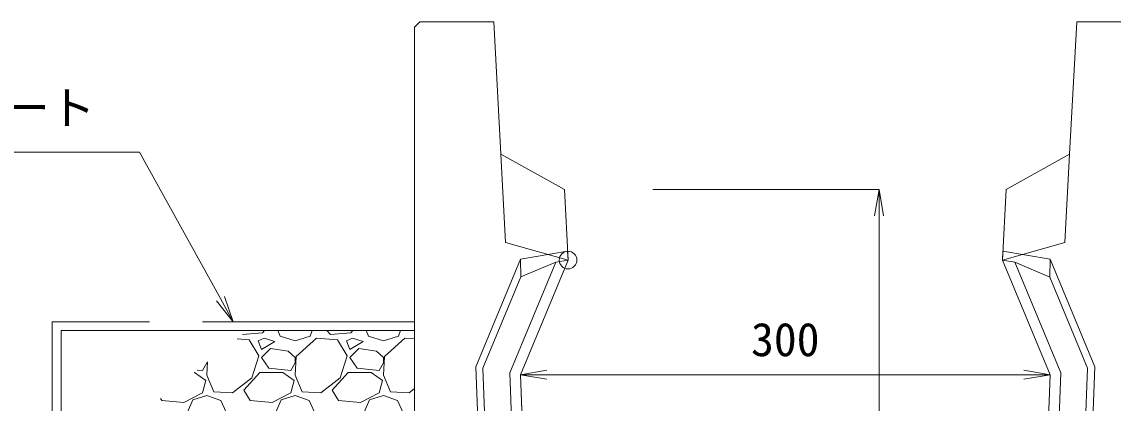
# Model space of a CAD drawing. Units: millimetres at full size, sheet at 1:20; details may follow other scales. Extents: x 0 to 23340, y -4498 to 8520.
# Drawn here: x 645 to 1263, y 7455 to 7671 of the extents above; entities that cross this region are included whole.
import ezdxf
from ezdxf.enums import TextEntityAlignment as Align

# ---------------------------------------------------------------- set-up
doc = ezdxf.new("R2010")
doc.units = ezdxf.units.MM
doc.header["$LTSCALE"] = 20
doc.header["$PDMODE"] = 32
doc.header["$PDSIZE"] = 10
doc.linetypes.add('DASHED', pattern=[7.5, 6, -1.5])
for name, color, linetype, lineweight in [('KIJUN', 5, 'Continuous', 5), ('SUNPO', 3, 'Continuous', 13), ('ﾊｯﾁﾝｸﾞ', 7, 'Continuous', 5)]:
    doc.layers.add(name, color=color, linetype=linetype, lineweight=lineweight)
doc.styles.add('ＭＳ ゴシック', font='')
doc.styles.get('ＭＳ ゴシック').set_extended_font_data('MS Gothic')

# ---------------------------------------------------------------- blocks, each defined once
blk = doc.blocks.new('open_arrow')
at = {"color": 0, "linetype": 'Continuous', "lineweight": -2}
blk.add_lwpolyline([(7.5, 1.25), (0, 0), (7.5, -1.25)], dxfattribs=at)

msp = doc.modelspace()

# ---------------------------------------------------------------- linework, layer by layer
at = {"layer": 'KIJUN'}
for p, q in [((927.61, 7536.66), (927.73, 7526.53)), ((947.49, 7535), (954.48, 7536.2)), ((1207.48, 7535), (1200.48, 7536.2)), ((1227.36, 7536.66), (1227.24, 7526.53)), ((921.44, 7472.28), (934.66, 7124.07)), ((940.66, 7124.3), (927.48, 7471.2))]:
    msp.add_line(p, q, dxfattribs=at)
at = {"layer": 'KIJUN', "color": 7, "lineweight": 13}
for points in [[(952.48, 7576.2), (916.48, 7596.2), (912.48, 7671.2), (870.48, 7671.2), (867.48, 7668.2), (867.48, 7016.2), (887.48, 6996.2), (1267.48, 6996.2), (1287.48, 7016.2), (1287.48, 7668.2), (1284.48, 7671.2), (1242.48, 7671.2), (1238.48, 7596.2), (1202.48, 7576.2), (1200.48, 7536.2), (1227.48, 7471.2), (1214.31, 7124.3)], [(940.66, 7124.3), (927.48, 7471.2), (954.48, 7536.2), (952.48, 7576.2)]]:
    msp.add_lwpolyline(points, dxfattribs=at)
at = {"layer": 'KIJUN', "color": 7, "linetype": 'DASHED', "lineweight": 13}
for points in [[(954.48, 7536.2), (919.15, 7546.2), (916.48, 7596.2)], [(1200.48, 7536.2), (1235.82, 7546.2), (1238.48, 7596.2)], [(867.48, 7501.2), (662.48, 7501.2), (662.48, 6791.2), (1492.48, 6791.2), (1492.48, 7501.2), (1287.48, 7501.2)]]:
    msp.add_lwpolyline(points, dxfattribs=at)
at = {"layer": 'KIJUN'}
for points in [[(927.48, 7471.2), (954.48, 7536.2), (954.23, 7541.23), (927.61, 7536.66), (902.29, 7475.72), (915.68, 7123.35)], [(1239.29, 7123.35), (1252.67, 7475.72), (1227.36, 7536.66), (1200.74, 7541.23), (1200.48, 7536.2), (1227.48, 7471.2), (1214.31, 7124.3)], [(919.67, 7123.5), (906.33, 7475), (927.79, 7526.66), (947.49, 7535), (921.44, 7472.28)], [(1220.31, 7124.07), (1233.53, 7472.28), (1207.48, 7535), (1227.24, 7526.53), (1248.64, 7475), (1235.3, 7123.5)]]:
    msp.add_lwpolyline(points, dxfattribs=at)
at = {"layer": 'KIJUN', "color": 7, "lineweight": 13}
msp.add_lwpolyline([(1287.48, 7496.2), (1287.48, 7016.2), (1267.48, 6996.2), (887.48, 6996.2), (867.48, 7016.2), (867.48, 7496.2), (667.48, 7496.2), (667.48, 6796.2), (1487.48, 6796.2), (1487.48, 7496.2)], close=True, dxfattribs=at)
at = {"layer": 'KIJUN'}
msp.add_point((954.48, 7536.2), dxfattribs=at)
msp.add_point((954.48, 7536.2), dxfattribs=at)
at = {"layer": 'SUNPO'}
for p, q in [((1002.48, 7576.2), (1130.57, 7576.2)), ((1130.57, 7076.2), (1130.57, 7576.2)), ((927.48, 7471.2), (1227.48, 7471.2))]:
    msp.add_line(p, q, dxfattribs=at)
msp.add_lwpolyline([(764.98, 7501.2), (757.73, 7514.32), (711.9, 7597.23), (561.82, 7597.23)], dxfattribs=at)
at = {"layer": 'ﾊｯﾁﾝｸﾞ'}
for p, q in [((781.5, 7495), (770.26, 7494.02)), ((782.58, 7496.2), (781.5, 7495)), ((790.13, 7496.2), (791.5, 7493)), ((808.5, 7493), (809.64, 7496.2)), ((820, 7494), (817.99, 7496.2)), ((831.5, 7495), (820, 7494)), ((832.58, 7496.2), (831.5, 7495)), ((840.13, 7496.2), (841.5, 7493)), ((858.5, 7493), (859.64, 7496.2)), ((774, 7491), (767.13, 7491.57)), ((779.5, 7482), (774, 7491)), ((782.5, 7492), (779, 7490.5)), ((779, 7490.5), (781, 7485.5)), ((781, 7485.5), (788.5, 7490)), ((788.5, 7490), (782.5, 7492)), ((791.5, 7493), (800, 7490.5)), ((800, 7490.5), (808.5, 7493)), ((812, 7492), (800.5, 7481.5)), ((824, 7491), (812, 7492)), ((829.5, 7482), (824, 7491)), ((832.5, 7492), (829, 7490.5)), ((829, 7490.5), (831, 7485.5)), ((831, 7485.5), (838.5, 7490)), ((838.5, 7490), (832.5, 7492)), ((841.5, 7493), (850, 7490.5)), ((850, 7490.5), (858.5, 7493)), ((862, 7492), (850.5, 7481.5)), ((867.48, 7491.54), (862, 7492)), ((786, 7486), (781, 7481)), ((796, 7484.5), (786, 7486)), ((800, 7481), (796, 7484.5)), ((836, 7486), (831, 7481)), ((846, 7484.5), (836, 7486)), ((850, 7481), (846, 7484.5)), ((747.5, 7473.5), (750, 7478)), ((750.35, 7478.45), (750, 7471)), ((750, 7478), (750, 7478.17)), ((775.5, 7469.5), (779.5, 7482)), ((781, 7481), (785, 7475)), ((797.5, 7473.5), (800, 7478)), ((800.5, 7481.5), (800, 7471)), ((800, 7478), (800, 7481)), ((825.5, 7469.5), (829.5, 7482)), ((831, 7481), (835, 7475)), ((847.5, 7473.5), (850, 7478)), ((850.5, 7481.5), (850, 7471)), ((850, 7478), (850, 7481)), ((742.75, 7472.5), (743, 7472.5)), ((743, 7472.5), (749.5, 7468)), ((744.49, 7473.86), (747.5, 7473.5)), ((750, 7471), (754, 7461.5)), ((771, 7462.5), (780, 7472.5)), ((780, 7472.5), (793, 7472.5)), ((785, 7475), (797.5, 7473.5)), ((793, 7472.5), (799.5, 7468)), ((800, 7471), (804, 7461.5)), ((821, 7462.5), (830, 7472.5)), ((830, 7472.5), (843, 7472.5)), ((835, 7475), (847.5, 7473.5)), ((843, 7472.5), (849.5, 7468)), ((850, 7471), (854, 7461.5)), ((749.5, 7468), (747.5, 7461)), ((764.5, 7461), (775.5, 7469.5)), ((799.5, 7468), (797.5, 7461)), ((814.5, 7461), (825.5, 7469.5)), ((849.5, 7468), (847.5, 7461)), ((747.5, 7461), (737, 7455.5)), ((742, 7457), (750, 7459.5)), ((750, 7459.5), (758, 7456.5)), ((754, 7461.5), (764.5, 7461)), ((774.5, 7456.5), (771, 7462.5)), ((797.5, 7461), (787, 7455.5)), ((792, 7457), (800, 7459.5)), ((800, 7459.5), (808, 7456.5)), ((804, 7461.5), (814.5, 7461)), ((824.5, 7456.5), (821, 7462.5)), ((847.5, 7461), (837, 7455.5)), ((842, 7457), (850, 7459.5)), ((850, 7459.5), (858, 7456.5)), ((854, 7461.5), (864.5, 7461)), ((864.5, 7461), (867.48, 7463.31)), ((724.5, 7456.5), (723.81, 7457.68)), ((737, 7455.5), (724.5, 7456.5)), ((739, 7450), (742, 7457)), ((758, 7456.5), (761, 7450)), ((787, 7455.5), (774.5, 7456.5)), ((789, 7450), (792, 7457)), ((808, 7456.5), (811, 7450)), ((837, 7455.5), (824.5, 7456.5)), ((839, 7450), (842, 7457)), ((858, 7456.5), (861, 7450))]:
    msp.add_line(p, q, dxfattribs=at)

# ---------------------------------------------------------------- block references
at = {"layer": 'SUNPO', "xscale": 2, "yscale": 2}
for p, rotation in [((1130.57, 7576.2), 270), ((764.98, 7501.2), 118.9), ((1227.48, 7471.2), 180)]:
    msp.add_blockref('open_arrow', p, dxfattribs=dict(at, rotation=rotation))
msp.add_blockref('open_arrow', (927.48, 7471.2), dxfattribs=at)

# ---------------------------------------------------------------- texts
at = {"layer": 'SUNPO', "style": 'ＭＳ ゴシック'}
msp.add_text('透水シート', height=18.99, dxfattribs=at).set_placement((686.9, 7607.23), align=Align.BOTTOM_RIGHT)
msp.add_text('300', height=18.99, dxfattribs=at).set_placement((1077.48, 7491.2), align=Align.MIDDLE_CENTER)

doc.saveas('drawing.dxf')
